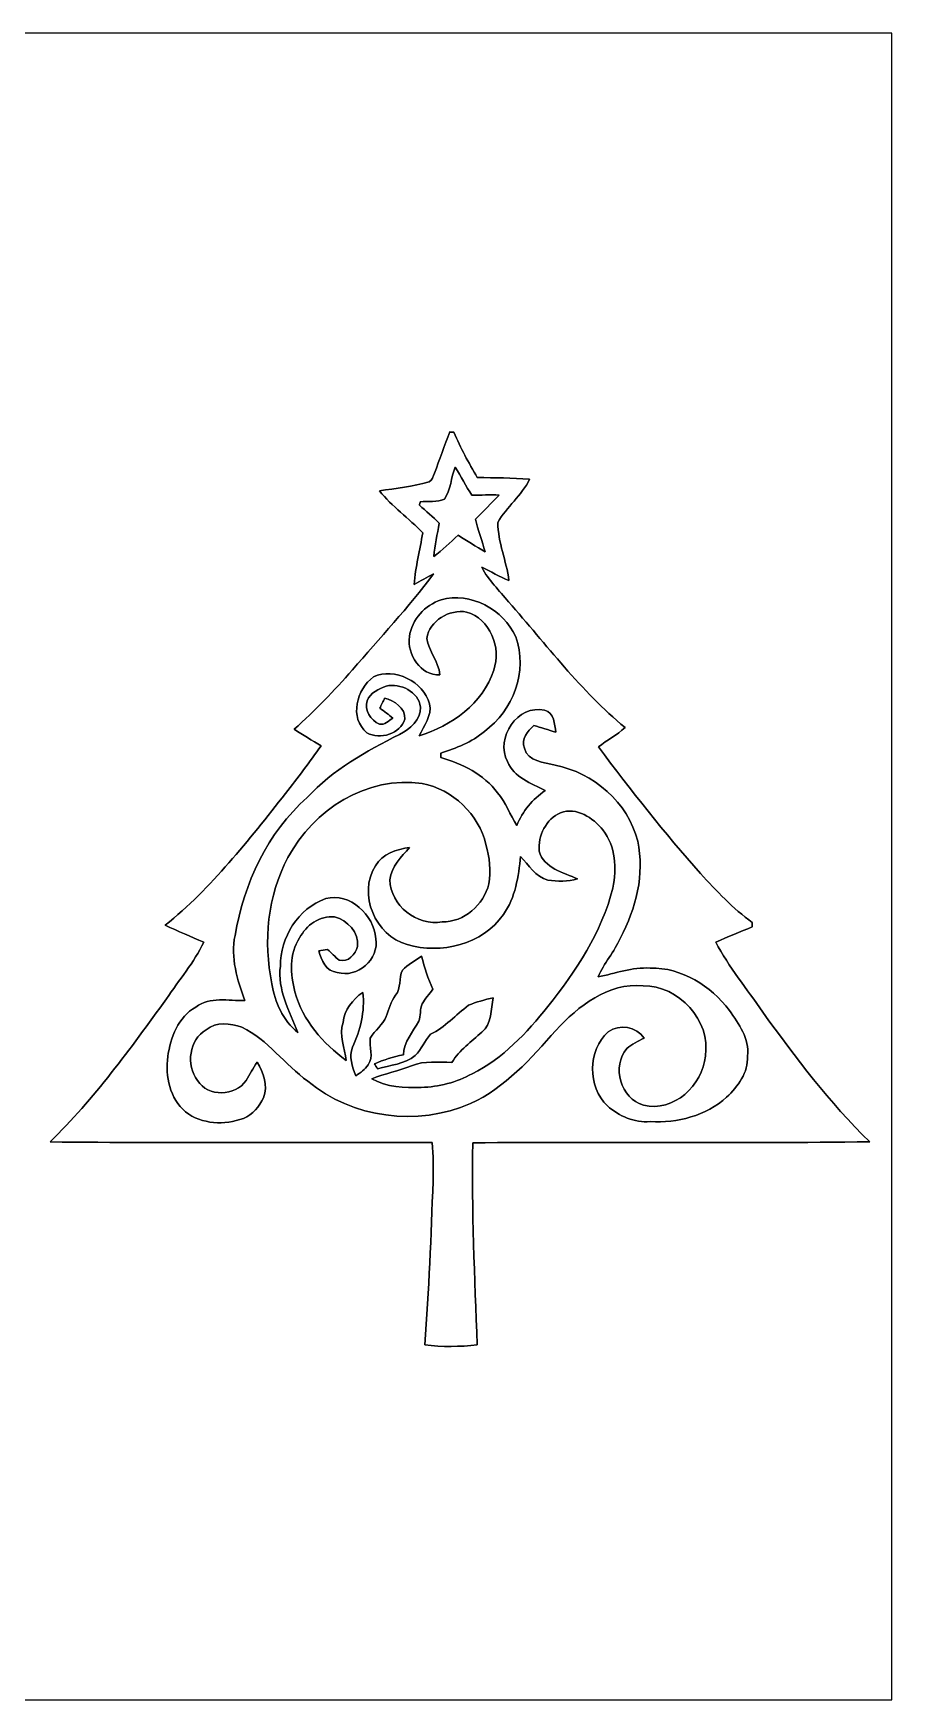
# Model space of a CAD drawing. Header units: centimetres. Extents: x -16.8 to 16.8, y -16.7 to 16.7.
# Drawn here: x -0.41 to 16.77, y -16.67 to 16.67 of the extents above; entities that cross this region are included whole.
import ezdxf

# ---------------------------------------------------------------- set-up
doc = ezdxf.new("R2010")
doc.units = ezdxf.units.CM
doc.header["$MEASUREMENT"] = 0
doc.layers.add('Layer 1', color=7, linetype='Continuous')

msp = doc.modelspace()

# ---------------------------------------------------------------- linework, layer by layer
at = {"layer": 'Layer 1', "color": 7}
for points, knots in [([(-16.77458, 16.66875), (-16.77458, 16.66875), (16.77458, 16.66875), (16.77458, 16.66875), (16.77458, 16.66875), (16.77458, 16.66875), (16.77458, -16.66875), (16.77458, -16.66875), (16.77458, -16.66875), (16.77458, -16.66875), (-16.77458, -16.66875), (-16.77458, -16.66875), (-16.77458, -16.66875), (-16.77458, -16.66875), (-16.77458, 16.66875), (-16.77458, 16.66875), (-16.77458, 16.66875), (-16.77458, 16.66875), (-16.77458, 16.66875), (-16.77458, 16.66875)], [0, 0, 0, 0, 0.16666667, 0.16666667, 0.16666667, 0.16666667, 0.33333333, 0.33333333, 0.33333333, 0.33333333, 0.5, 0.5, 0.5, 0.5, 0.66666667, 0.66666667, 0.66666667, 0.66666667, 1, 1, 1, 1]), ([(7.92797, 8.69386), (7.82249, 8.4201), (7.72407, 8.14387), (7.62423, 7.868), (7.62423, 7.868), (7.59566, 7.80697), (7.57978, 7.72866), (7.51558, 7.69408), (7.51558, 7.69408), (7.19102, 7.59848), (6.85306, 7.56744), (6.52039, 7.51522), (6.52039, 7.51522), (6.7751, 7.20125), (7.10882, 6.96383), (7.39281, 6.67808), (7.39281, 6.67808), (7.32331, 6.33518), (7.24676, 5.99264), (7.21395, 5.64374), (7.21395, 5.64374), (7.34448, 5.71288), (7.47007, 5.79155), (7.60483, 5.85258), (7.60483, 5.85258), (7.10036, 5.18301), (6.5278, 4.56706), (5.97923, 3.93347), (5.97923, 3.93347), (5.61587, 3.51473), (5.22746, 3.11891), (4.81753, 2.74602), (4.81753, 2.74602), (4.99181, 2.6289), (5.1749, 2.52624), (5.35199, 2.41335), (5.35199, 2.41335), (5.12551, 2.0888), (4.88527, 1.77412), (4.6422, 1.46191), (4.6422, 1.46191), (3.90243, 0.52776), (3.16583, -0.4258), (2.23061, -1.17616), (2.23061, -1.17616), (2.48638, -1.29469), (2.74673, -1.40335), (3.00708, -1.51271), (3.00708, -1.51271), (2.8127, -1.9237), (2.50543, -2.26907), (2.25884, -2.64866), (2.25884, -2.64866), (1.53458, -3.64243), (0.81209, -4.6482), (-0.07126, -5.50933), (-0.07126, -5.50933), (2.47791, -5.53755), (5.02779, -5.51074), (7.57731, -5.52309), (7.57731, -5.52309), (7.60412, -5.78026), (7.59742, -6.03885), (7.5946, -6.29744), (7.5946, -6.29744), (7.55685, -7.38787), (7.51311, -8.47866), (7.42915, -9.56663), (7.42915, -9.56663), (7.77699, -9.61602), (8.13082, -9.61037), (8.47937, -9.5691), (8.47937, -9.5691), (8.42645, -8.22325), (8.36401, -6.87564), (8.38941, -5.52838), (8.38941, -5.52838), (11.03736, -5.50263), (13.68637, -5.54214), (16.33467, -5.50862), (16.33467, -5.50862), (15.52857, -4.72546), (14.85512, -3.82129), (14.19401, -2.91606), (14.19401, -2.91606), (13.87863, -2.45039), (13.51597, -2.01119), (13.25421, -1.51201), (13.25421, -1.51201), (13.49587, -1.40758), (13.73893, -1.30598), (13.98376, -1.20826), (13.98376, -1.20826), (13.98376, -1.18604), (13.98411, -1.14159), (13.98411, -1.11936), (13.98411, -1.11936), (13.59606, -0.84102), (13.27009, -0.48895), (12.94659, -0.14111), (12.94659, -0.14111), (12.22622, 0.67134), (11.55312, 1.52365), (10.90401, 2.39395), (10.90401, 2.39395), (11.07793, 2.52942), (11.27478, 2.63349), (11.43917, 2.7813), (11.43917, 2.7813), (10.55017, 3.50837), (9.86508, 4.44112), (9.10414, 5.29343), (9.10414, 5.29343), (8.92316, 5.52168), (8.70373, 5.72488), (8.56932, 5.98664), (8.56932, 5.98664), (8.7563, 5.90903), (8.92316, 5.78908), (9.11437, 5.72064), (9.11437, 5.72064), (9.06392, 6.11293), (8.89459, 6.48335), (8.89, 6.88199), (8.89, 6.88199), (9.06392, 7.19808), (9.37683, 7.41821), (9.525, 7.75053), (9.525, 7.75053), (9.17716, 7.77205), (8.82791, 7.77769), (8.48007, 7.78192), (8.48007, 7.78192), (8.30651, 8.07508), (8.14599, 8.37671), (8.00841, 8.68821), (8.00841, 8.68821), (7.9883, 8.68962), (7.94808, 8.69244), (7.92797, 8.69386), (7.92797, 8.69386), (7.92797, 8.69386), (7.92797, 8.69386), (7.92797, 8.69386)], [0, 0, 0, 0, 0.02702703, 0.02702703, 0.02702703, 0.02702703, 0.05405405, 0.05405405, 0.05405405, 0.05405405, 0.08108108, 0.08108108, 0.08108108, 0.08108108, 0.10810811, 0.10810811, 0.10810811, 0.10810811, 0.13513514, 0.13513514, 0.13513514, 0.13513514, 0.16216216, 0.16216216, 0.16216216, 0.16216216, 0.18918919, 0.18918919, 0.18918919, 0.18918919, 0.21621622, 0.21621622, 0.21621622, 0.21621622, 0.24324324, 0.24324324, 0.24324324, 0.24324324, 0.27027027, 0.27027027, 0.27027027, 0.27027027, 0.2972973, 0.2972973, 0.2972973, 0.2972973, 0.32432432, 0.32432432, 0.32432432, 0.32432432, 0.35135135, 0.35135135, 0.35135135, 0.35135135, 0.37837838, 0.37837838, 0.37837838, 0.37837838, 0.40540541, 0.40540541, 0.40540541, 0.40540541, 0.43243243, 0.43243243, 0.43243243, 0.43243243, 0.45945946, 0.45945946, 0.45945946, 0.45945946, 0.48648649, 0.48648649, 0.48648649, 0.48648649, 0.51351351, 0.51351351, 0.51351351, 0.51351351, 0.54054054, 0.54054054, 0.54054054, 0.54054054, 0.56756757, 0.56756757, 0.56756757, 0.56756757, 0.59459459, 0.59459459, 0.59459459, 0.59459459, 0.62162162, 0.62162162, 0.62162162, 0.62162162, 0.64864865, 0.64864865, 0.64864865, 0.64864865, 0.67567568, 0.67567568, 0.67567568, 0.67567568, 0.7027027, 0.7027027, 0.7027027, 0.7027027, 0.72972973, 0.72972973, 0.72972973, 0.72972973, 0.75675676, 0.75675676, 0.75675676, 0.75675676, 0.78378378, 0.78378378, 0.78378378, 0.78378378, 0.81081081, 0.81081081, 0.81081081, 0.81081081, 0.83783784, 0.83783784, 0.83783784, 0.83783784, 0.86486486, 0.86486486, 0.86486486, 0.86486486, 0.89189189, 0.89189189, 0.89189189, 0.89189189, 0.91891892, 0.91891892, 0.91891892, 0.91891892, 0.94594595, 0.94594595, 0.94594595, 0.94594595, 1, 1, 1, 1]), ([(8.03945, 7.98689), (8.16504, 7.80944), (8.24724, 7.60483), (8.37283, 7.42668), (8.37283, 7.42668), (8.5531, 7.42985), (8.73584, 7.44149), (8.91716, 7.43197), (8.91716, 7.43197), (8.76194, 7.26828), (8.60143, 7.11024), (8.44127, 6.95184), (8.44127, 6.95184), (8.49277, 6.72853), (8.57744, 6.5151), (8.63776, 6.29391), (8.63776, 6.29391), (8.45573, 6.40327), (8.27511, 6.5151), (8.09484, 6.62587), (8.09484, 6.62587), (7.93291, 6.48441), (7.78122, 6.3313), (7.60977, 6.20113), (7.60977, 6.20113), (7.62811, 6.4262), (7.67821, 6.64669), (7.72019, 6.86823), (7.72019, 6.86823), (7.59142, 6.99241), (7.45737, 7.11094), (7.32084, 7.22595), (7.32084, 7.22595), (7.32578, 7.24323), (7.33496, 7.27745), (7.33954, 7.29474), (7.33954, 7.29474), (7.49617, 7.31802), (7.67821, 7.27992), (7.82214, 7.34977), (7.82214, 7.34977), (7.95584, 7.53286), (7.94949, 7.78122), (8.03945, 7.98689)], [0, 0, 0, 0, 0.08333333, 0.08333333, 0.08333333, 0.08333333, 0.16666667, 0.16666667, 0.16666667, 0.16666667, 0.25, 0.25, 0.25, 0.25, 0.33333333, 0.33333333, 0.33333333, 0.33333333, 0.41666667, 0.41666667, 0.41666667, 0.41666667, 0.5, 0.5, 0.5, 0.5, 0.58333333, 0.58333333, 0.58333333, 0.58333333, 0.66666667, 0.66666667, 0.66666667, 0.66666667, 0.75, 0.75, 0.75, 0.75, 0.83333333, 0.83333333, 0.83333333, 0.83333333, 1, 1, 1, 1]), ([(7.75476, 5.33329), (8.34319, 5.50051), (9.0103, 5.14456), (9.24948, 4.59281), (9.24948, 4.59281), (9.49396, 3.90772), (9.20044, 3.11856), (8.62154, 2.70192), (8.62154, 2.70192), (8.3693, 2.48603), (8.05744, 2.3689), (7.74735, 2.26554), (7.74735, 2.26554), (7.74735, 2.24367), (7.747, 2.19992), (7.747, 2.17805), (7.747, 2.17805), (8.18056, 2.05705), (8.60884, 1.84291), (8.88577, 1.47673), (8.88577, 1.47673), (9.04769, 1.27776), (9.13483, 1.03364), (9.27171, 0.8188), (9.27171, 0.8188), (9.38424, 1.10631), (9.58427, 1.34655), (9.83968, 1.51765), (9.83968, 1.51765), (9.55851, 1.66441), (9.21385, 1.78364), (9.08544, 2.09973), (9.08544, 2.09973), (8.83285, 2.56399), (9.28934, 3.25402), (9.82627, 3.12526), (9.82627, 3.12526), (10.01854, 3.07728), (10.02771, 2.84409), (10.05276, 2.68746), (10.05276, 2.68746), (9.90353, 2.72909), (9.75713, 2.7813), (9.60861, 2.82293), (9.60861, 2.82293), (9.49219, 2.70192), (9.35461, 2.55623), (9.42199, 2.3682), (9.42199, 2.3682), (9.4929, 2.09303), (9.81287, 2.09056), (10.03653, 2.02706), (10.03653, 2.02706), (10.80452, 1.87713), (11.50091, 1.28094), (11.69035, 0.50906), (11.69035, 0.50906), (11.83464, -0.15699), (11.65578, -0.83996), (11.34392, -1.42981), (11.34392, -1.42981), (11.2201, -1.70462), (11.01866, -1.93534), (10.89625, -2.21051), (10.89625, -2.21051), (11.24197, -2.13501), (11.58134, -2.01119), (11.94153, -2.03235), (11.94153, -2.03235), (12.57335, -2.02036), (13.15579, -2.38548), (13.52515, -2.87973), (13.52515, -2.87973), (13.71353, -3.14889), (13.9319, -3.43923), (13.88674, -3.79271), (13.88674, -3.79271), (13.91179, -4.12009), (13.69025, -4.39949), (13.47117, -4.6168), (13.47117, -4.6168), (13.05807, -4.98616), (12.48727, -5.1375), (11.94117, -5.10328), (11.94117, -5.10328), (11.62544, -5.12974), (11.31817, -4.99569), (11.08463, -4.79002), (11.08463, -4.79002), (10.68599, -4.40302), (10.68423, -3.68088), (11.10262, -3.30729), (11.10262, -3.30729), (11.32417, -3.14254), (11.66213, -3.20322), (11.817, -3.43147), (11.817, -3.43147), (11.70093, -3.4985), (11.57252, -3.55071), (11.47374, -3.64243), (11.47374, -3.64243), (11.16577, -3.99662), (11.3471, -4.64891), (11.80606, -4.77414), (11.80606, -4.77414), (12.41531, -4.92301), (12.98716, -4.37691), (13.04502, -3.79342), (13.04502, -3.79342), (13.15932, -3.07799), (12.51197, -2.38019), (11.79936, -2.38478), (11.79936, -2.38478), (11.09521, -2.32163), (10.5029, -2.79224), (10.0524, -3.27872), (10.0524, -3.27872), (9.55463, -3.84069), (9.03887, -4.4263), (8.34214, -4.74345), (8.34214, -4.74345), (7.28698, -5.20382), (5.9757, -5.04049), (5.08917, -4.29578), (5.08917, -4.29578), (4.62633, -3.96311), (4.28907, -3.46675), (3.76837, -3.21522), (3.76837, -3.21522), (3.54013, -3.13443), (3.25226, -3.10092), (3.05329, -3.26566), (3.05329, -3.26566), (2.70933, -3.46322), (2.64548, -3.97475), (2.88255, -4.27884), (2.88255, -4.27884), (3.08328, -4.61963), (3.63926, -4.59846), (3.85269, -4.28096), (3.85269, -4.28096), (3.92889, -4.16066), (3.99556, -4.03507), (4.07106, -3.91442), (4.07106, -3.91442), (4.19982, -4.12186), (4.29789, -4.38609), (4.20158, -4.62633), (4.20158, -4.62633), (4.11057, -4.79637), (3.98886, -4.97134), (3.79977, -5.03978), (3.79977, -5.03978), (3.42477, -5.17948), (2.96404, -5.16255), (2.64125, -4.90749), (2.64125, -4.90749), (2.32445, -4.64467), (2.23696, -4.19382), (2.28318, -3.80259), (2.28318, -3.80259), (2.34033, -3.42406), (2.49379, -3.01061), (2.84374, -2.81129), (2.84374, -2.81129), (3.12808, -2.60068), (3.50061, -2.68817), (3.82905, -2.68323), (3.82905, -2.68323), (3.67101, -2.27154), (3.54118, -1.82033), (3.63114, -1.37795), (3.63114, -1.37795), (3.81, -0.34255), (4.27672, 0.67698), (5.07577, 1.38007), (5.07577, 1.38007), (5.588, 1.93569), (6.25722, 2.30364), (6.92291, 2.64231), (6.92291, 2.64231), (7.13528, 2.74708), (7.34836, 2.93299), (7.34413, 3.18911), (7.34413, 3.18911), (7.30603, 3.49779), (6.93737, 3.67559), (6.65586, 3.60821), (6.65586, 3.60821), (6.50699, 3.55424), (6.33801, 3.47627), (6.27839, 3.31682), (6.27839, 3.31682), (6.217, 3.12561), (6.34471, 2.92171), (6.51969, 2.84939), (6.51969, 2.84939), (6.62517, 2.82293), (6.70666, 2.92241), (6.79027, 2.97074), (6.79027, 2.97074), (6.70525, 3.03883), (6.61741, 3.10303), (6.52851, 3.16512), (6.52851, 3.16512), (6.5599, 3.23321), (6.59236, 3.30094), (6.62552, 3.36832), (6.62552, 3.36832), (6.81531, 3.31682), (7.04215, 3.17253), (7.03262, 2.95028), (7.03262, 2.95028), (6.9402, 2.65148), (6.5338, 2.53048), (6.27168, 2.67406), (6.27168, 2.67406), (5.90903, 2.97639), (6.06637, 3.54683), (6.40151, 3.79413), (6.40151, 3.79413), (6.8266, 3.98886), (7.40092, 3.69958), (7.52651, 3.25614), (7.52651, 3.25614), (7.57484, 3.01378), (7.41257, 2.81658), (7.31414, 2.61444), (7.31414, 2.61444), (7.9629, 2.81305), (8.59684, 3.25684), (8.80816, 3.92889), (8.80816, 3.92889), (8.96691, 4.37198), (8.73901, 4.96217), (8.26558, 5.09094), (8.26558, 5.09094), (7.9248, 5.15197), (7.52052, 4.92019), (7.47007, 4.56424), (7.47007, 4.56424), (7.50676, 4.30636), (7.70643, 4.09998), (7.73148, 3.83469), (7.73148, 3.83469), (7.34483, 3.80788), (7.07461, 4.24639), (7.11976, 4.59881), (7.11976, 4.59881), (7.16739, 4.93712), (7.43126, 5.23099), (7.75476, 5.33329), (7.75476, 5.33329), (7.75476, 5.33329), (7.75476, 5.33329), (7.75476, 5.33329)], [0, 0, 0, 0, 0.01538462, 0.01538462, 0.01538462, 0.01538462, 0.03076923, 0.03076923, 0.03076923, 0.03076923, 0.04615385, 0.04615385, 0.04615385, 0.04615385, 0.06153846, 0.06153846, 0.06153846, 0.06153846, 0.07692308, 0.07692308, 0.07692308, 0.07692308, 0.09230769, 0.09230769, 0.09230769, 0.09230769, 0.10769231, 0.10769231, 0.10769231, 0.10769231, 0.12307692, 0.12307692, 0.12307692, 0.12307692, 0.13846154, 0.13846154, 0.13846154, 0.13846154, 0.15384615, 0.15384615, 0.15384615, 0.15384615, 0.16923077, 0.16923077, 0.16923077, 0.16923077, 0.18461538, 0.18461538, 0.18461538, 0.18461538, 0.2, 0.2, 0.2, 0.2, 0.21538462, 0.21538462, 0.21538462, 0.21538462, 0.23076923, 0.23076923, 0.23076923, 0.23076923, 0.24615385, 0.24615385, 0.24615385, 0.24615385, 0.26153846, 0.26153846, 0.26153846, 0.26153846, 0.27692308, 0.27692308, 0.27692308, 0.27692308, 0.29230769, 0.29230769, 0.29230769, 0.29230769, 0.30769231, 0.30769231, 0.30769231, 0.30769231, 0.32307692, 0.32307692, 0.32307692, 0.32307692, 0.33846154, 0.33846154, 0.33846154, 0.33846154, 0.35384615, 0.35384615, 0.35384615, 0.35384615, 0.36923077, 0.36923077, 0.36923077, 0.36923077, 0.38461538, 0.38461538, 0.38461538, 0.38461538, 0.4, 0.4, 0.4, 0.4, 0.41538462, 0.41538462, 0.41538462, 0.41538462, 0.43076923, 0.43076923, 0.43076923, 0.43076923, 0.44615385, 0.44615385, 0.44615385, 0.44615385, 0.46153846, 0.46153846, 0.46153846, 0.46153846, 0.47692308, 0.47692308, 0.47692308, 0.47692308, 0.49230769, 0.49230769, 0.49230769, 0.49230769, 0.50769231, 0.50769231, 0.50769231, 0.50769231, 0.52307692, 0.52307692, 0.52307692, 0.52307692, 0.53846154, 0.53846154, 0.53846154, 0.53846154, 0.55384615, 0.55384615, 0.55384615, 0.55384615, 0.56923077, 0.56923077, 0.56923077, 0.56923077, 0.58461538, 0.58461538, 0.58461538, 0.58461538, 0.6, 0.6, 0.6, 0.6, 0.61538462, 0.61538462, 0.61538462, 0.61538462, 0.63076923, 0.63076923, 0.63076923, 0.63076923, 0.64615385, 0.64615385, 0.64615385, 0.64615385, 0.66153846, 0.66153846, 0.66153846, 0.66153846, 0.67692308, 0.67692308, 0.67692308, 0.67692308, 0.69230769, 0.69230769, 0.69230769, 0.69230769, 0.70769231, 0.70769231, 0.70769231, 0.70769231, 0.72307692, 0.72307692, 0.72307692, 0.72307692, 0.73846154, 0.73846154, 0.73846154, 0.73846154, 0.75384615, 0.75384615, 0.75384615, 0.75384615, 0.76923077, 0.76923077, 0.76923077, 0.76923077, 0.78461538, 0.78461538, 0.78461538, 0.78461538, 0.8, 0.8, 0.8, 0.8, 0.81538462, 0.81538462, 0.81538462, 0.81538462, 0.83076923, 0.83076923, 0.83076923, 0.83076923, 0.84615385, 0.84615385, 0.84615385, 0.84615385, 0.86153846, 0.86153846, 0.86153846, 0.86153846, 0.87692308, 0.87692308, 0.87692308, 0.87692308, 0.89230769, 0.89230769, 0.89230769, 0.89230769, 0.90769231, 0.90769231, 0.90769231, 0.90769231, 0.92307692, 0.92307692, 0.92307692, 0.92307692, 0.93846154, 0.93846154, 0.93846154, 0.93846154, 0.95384615, 0.95384615, 0.95384615, 0.95384615, 0.96923077, 0.96923077, 0.96923077, 0.96923077, 1, 1, 1, 1]), ([(4.69053, 0.17992), (4.27778, -0.58667), (4.19841, -1.49895), (4.36633, -2.34527), (4.36633, -2.34527), (4.43547, -2.7118), (4.58117, -3.08434), (4.88703, -3.31823), (4.88703, -3.31823), (4.71981, -2.89207), (4.4771, -2.47121), (4.53813, -1.99425), (4.53813, -1.99425), (4.53672, -1.41993), (4.89373, -0.83679), (5.44512, -0.64276), (5.44512, -0.64276), (5.93584, -0.5147), (6.41138, -0.96979), (6.45125, -1.44392), (6.45125, -1.44392), (6.51616, -1.85385), (6.08048, -2.24402), (5.6769, -2.11914), (5.6769, -2.11914), (5.45782, -2.10397), (5.35658, -1.87008), (5.30542, -1.6891), (5.30542, -1.6891), (5.36363, -1.67852), (5.42219, -1.6637), (5.48217, -1.66264), (5.48217, -1.66264), (5.57001, -1.7205), (5.62575, -1.81645), (5.71571, -1.87219), (5.71571, -1.87219), (5.90162, -1.92758), (6.03673, -1.75472), (6.08401, -1.60091), (6.08401, -1.60091), (6.11152, -1.31868), (5.88539, -1.0735), (5.62328, -1.01), (5.62328, -1.01), (5.32694, -0.97402), (5.05354, -1.17722), (4.92266, -1.42946), (4.92266, -1.42946), (4.70958, -1.74731), (4.74274, -2.15618), (4.82706, -2.51037), (4.82706, -2.51037), (4.98722, -3.07869), (5.3915, -3.53766), (5.85682, -3.88408), (5.85682, -3.88408), (5.83318, -3.63044), (5.70583, -3.37538), (5.79226, -3.12103), (5.79226, -3.12103), (5.82295, -2.8702), (5.98064, -2.65924), (6.18702, -2.52236), (6.18702, -2.52236), (6.23782, -2.89877), (6.13516, -3.27448), (5.98382, -3.61597), (5.98382, -3.61597), (5.90374, -3.80118), (5.9757, -4.00967), (6.05014, -4.18536), (6.05014, -4.18536), (6.14116, -4.12468), (6.23817, -4.06435), (6.29356, -3.96593), (6.29356, -3.96593), (6.41138, -3.80612), (6.31366, -3.60927), (6.33906, -3.43147), (6.33906, -3.43147), (6.42761, -3.2766), (6.59165, -3.17077), (6.65727, -3.00002), (6.65727, -3.00002), (6.7116, -2.85538), (6.7504, -2.70439), (6.84248, -2.57739), (6.84248, -2.57739), (6.96207, -2.43417), (6.90562, -2.23379), (6.98288, -2.0761), (6.98288, -2.0761), (7.09295, -1.9625), (7.23406, -1.88278), (7.36635, -1.7967), (7.36635, -1.7967), (7.42103, -2.02318), (7.49335, -2.24473), (7.59142, -2.45639), (7.59142, -2.45639), (7.51664, -2.55058), (7.43832, -2.64301), (7.37658, -2.74673), (7.37658, -2.74673), (7.32966, -2.85715), (7.35048, -2.98379), (7.30956, -3.09598), (7.30956, -3.09598), (7.18644, -3.31011), (7.01216, -3.50661), (6.99982, -3.76731), (6.99982, -3.76731), (6.8012, -3.80788), (6.60682, -3.86468), (6.42197, -3.94794), (6.42197, -3.94794), (6.43678, -3.97263), (6.46677, -4.02202), (6.48194, -4.04671), (6.48194, -4.04671), (6.74017, -3.97863), (7.02134, -3.95217), (7.23794, -3.78072), (7.23794, -3.78072), (7.36282, -3.65654), (7.42844, -3.48544), (7.54662, -3.35739), (7.54662, -3.35739), (7.83484, -3.21381), (8.04968, -2.96933), (8.30333, -2.77742), (8.30333, -2.77742), (8.46208, -2.71039), (8.63, -2.66383), (8.79863, -2.62678), (8.79863, -2.62678), (8.75171, -2.85926), (8.77641, -3.15454), (8.56827, -3.31223), (8.56827, -3.31223), (8.36295, -3.50661), (8.12024, -3.67136), (7.97207, -3.91795), (7.97207, -3.91795), (7.70255, -3.91866), (7.41997, -3.88056), (7.16492, -3.98533), (7.16492, -3.98533), (6.90633, -4.09046), (6.62975, -4.14161), (6.37117, -4.24568), (6.37117, -4.24568), (6.66609, -4.41819), (7.02204, -4.42771), (7.35436, -4.42031), (7.35436, -4.42031), (7.71066, -4.41078), (8.06556, -4.31765), (8.37882, -4.1462), (8.37882, -4.1462), (8.99583, -3.84634), (9.46714, -3.32458), (9.89436, -2.80211), (9.89436, -2.80211), (10.45316, -2.09374), (10.9728, -1.31763), (11.19258, -0.43039), (11.19258, -0.43039), (11.27196, -0.03845), (11.25185, 0.40428), (10.99608, 0.7306), (10.99608, 0.7306), (10.79429, 0.97331), (10.47397, 1.19486), (10.14448, 1.07527), (10.14448, 1.07527), (9.85591, 0.95391), (9.6901, 0.60854), (9.72044, 0.30621), (9.72044, 0.30621), (9.81322, -0.03704), (10.20586, -0.11818), (10.48667, -0.24906), (10.48667, -0.24906), (10.29229, -0.29563), (10.08662, -0.30798), (9.89048, -0.27129), (9.89048, -0.27129), (9.64494, -0.2092), (9.50912, 0.03034), (9.34685, 0.2032), (9.34685, 0.2032), (9.30451, -0.19967), (9.24631, -0.62301), (9.00289, -0.96026), (9.00289, -0.96026), (8.58908, -1.55928), (7.75123, -1.76389), (7.07602, -1.56104), (7.07602, -1.56104), (6.44207, -1.38994), (6.08118, -0.54998), (6.44207, 0.01305), (6.44207, 0.01305), (6.58495, 0.25471), (6.86364, 0.34466), (7.12611, 0.37994), (7.12611, 0.37994), (6.95607, 0.19473), (6.76204, -0.00212), (6.73241, -0.26458), (6.73241, -0.26458), (6.73594, -0.78352), (7.27251, -1.19698), (7.77769, -1.10702), (7.77769, -1.10702), (8.21796, -1.11866), (8.60672, -0.76271), (8.7122, -0.3489), (8.7122, -0.3489), (8.75736, -0.08784), (8.72384, 0.18521), (8.65258, 0.4385), (8.65258, 0.4385), (8.50935, 1.04316), (7.99147, 1.54764), (7.37835, 1.65806), (7.37835, 1.65806), (6.27733, 1.82986), (5.19501, 1.13242), (4.69053, 0.17992)], [0, 0, 0, 0, 0.01694915, 0.01694915, 0.01694915, 0.01694915, 0.03389831, 0.03389831, 0.03389831, 0.03389831, 0.05084746, 0.05084746, 0.05084746, 0.05084746, 0.06779661, 0.06779661, 0.06779661, 0.06779661, 0.08474576, 0.08474576, 0.08474576, 0.08474576, 0.10169492, 0.10169492, 0.10169492, 0.10169492, 0.11864407, 0.11864407, 0.11864407, 0.11864407, 0.13559322, 0.13559322, 0.13559322, 0.13559322, 0.15254237, 0.15254237, 0.15254237, 0.15254237, 0.16949153, 0.16949153, 0.16949153, 0.16949153, 0.18644068, 0.18644068, 0.18644068, 0.18644068, 0.20338983, 0.20338983, 0.20338983, 0.20338983, 0.22033898, 0.22033898, 0.22033898, 0.22033898, 0.23728814, 0.23728814, 0.23728814, 0.23728814, 0.25423729, 0.25423729, 0.25423729, 0.25423729, 0.27118644, 0.27118644, 0.27118644, 0.27118644, 0.28813559, 0.28813559, 0.28813559, 0.28813559, 0.30508475, 0.30508475, 0.30508475, 0.30508475, 0.3220339, 0.3220339, 0.3220339, 0.3220339, 0.33898305, 0.33898305, 0.33898305, 0.33898305, 0.3559322, 0.3559322, 0.3559322, 0.3559322, 0.37288136, 0.37288136, 0.37288136, 0.37288136, 0.38983051, 0.38983051, 0.38983051, 0.38983051, 0.40677966, 0.40677966, 0.40677966, 0.40677966, 0.42372881, 0.42372881, 0.42372881, 0.42372881, 0.44067797, 0.44067797, 0.44067797, 0.44067797, 0.45762712, 0.45762712, 0.45762712, 0.45762712, 0.47457627, 0.47457627, 0.47457627, 0.47457627, 0.49152542, 0.49152542, 0.49152542, 0.49152542, 0.50847458, 0.50847458, 0.50847458, 0.50847458, 0.52542373, 0.52542373, 0.52542373, 0.52542373, 0.54237288, 0.54237288, 0.54237288, 0.54237288, 0.55932203, 0.55932203, 0.55932203, 0.55932203, 0.57627119, 0.57627119, 0.57627119, 0.57627119, 0.59322034, 0.59322034, 0.59322034, 0.59322034, 0.61016949, 0.61016949, 0.61016949, 0.61016949, 0.62711864, 0.62711864, 0.62711864, 0.62711864, 0.6440678, 0.6440678, 0.6440678, 0.6440678, 0.66101695, 0.66101695, 0.66101695, 0.66101695, 0.6779661, 0.6779661, 0.6779661, 0.6779661, 0.69491525, 0.69491525, 0.69491525, 0.69491525, 0.71186441, 0.71186441, 0.71186441, 0.71186441, 0.72881356, 0.72881356, 0.72881356, 0.72881356, 0.74576271, 0.74576271, 0.74576271, 0.74576271, 0.76271186, 0.76271186, 0.76271186, 0.76271186, 0.77966102, 0.77966102, 0.77966102, 0.77966102, 0.79661017, 0.79661017, 0.79661017, 0.79661017, 0.81355932, 0.81355932, 0.81355932, 0.81355932, 0.83050847, 0.83050847, 0.83050847, 0.83050847, 0.84745763, 0.84745763, 0.84745763, 0.84745763, 0.86440678, 0.86440678, 0.86440678, 0.86440678, 0.88135593, 0.88135593, 0.88135593, 0.88135593, 0.89830508, 0.89830508, 0.89830508, 0.89830508, 0.91525424, 0.91525424, 0.91525424, 0.91525424, 0.93220339, 0.93220339, 0.93220339, 0.93220339, 0.94915254, 0.94915254, 0.94915254, 0.94915254, 0.96610169, 0.96610169, 0.96610169, 0.96610169, 1, 1, 1, 1])]:
    msp.add_open_spline(points, degree=3, knots=knots, dxfattribs=at)
at = {"layer": 'Layer 1', "color": 251}
for points, knots in [([(7.92797, 8.69386), (7.94808, 8.69244), (7.9883, 8.68962), (8.00841, 8.68821), (8.00841, 8.68821), (8.14599, 8.37671), (8.30651, 8.07508), (8.48007, 7.78192), (8.48007, 7.78192), (8.82791, 7.77769), (9.17716, 7.77205), (9.525, 7.75053), (9.525, 7.75053), (9.37683, 7.41821), (9.06392, 7.19808), (8.89, 6.88199), (8.89, 6.88199), (8.89459, 6.48335), (9.06392, 6.11293), (9.11437, 5.72064), (9.11437, 5.72064), (8.92316, 5.78908), (8.7563, 5.90903), (8.56932, 5.98664), (8.56932, 5.98664), (8.70373, 5.72488), (8.92316, 5.52168), (9.10414, 5.29343), (9.10414, 5.29343), (9.86508, 4.44112), (10.55017, 3.50837), (11.43917, 2.7813), (11.43917, 2.7813), (11.27478, 2.63349), (11.07793, 2.52942), (10.90401, 2.39395), (10.90401, 2.39395), (11.55312, 1.52365), (12.22622, 0.67134), (12.94659, -0.14111), (12.94659, -0.14111), (13.27009, -0.48895), (13.59606, -0.84102), (13.98411, -1.11936), (13.98411, -1.11936), (13.98411, -1.14159), (13.98376, -1.18604), (13.98376, -1.20826), (13.98376, -1.20826), (13.73893, -1.30598), (13.49587, -1.40758), (13.25421, -1.51201), (13.25421, -1.51201), (13.51597, -2.01119), (13.87863, -2.45039), (14.19401, -2.91606), (14.19401, -2.91606), (14.85512, -3.82129), (15.52857, -4.72546), (16.33467, -5.50862), (16.33467, -5.50862), (13.68637, -5.54214), (11.03736, -5.50263), (8.38941, -5.52838), (8.38941, -5.52838), (8.36401, -6.87564), (8.42645, -8.22325), (8.47937, -9.5691), (8.47937, -9.5691), (8.13082, -9.61037), (7.77699, -9.61602), (7.42915, -9.56663), (7.42915, -9.56663), (7.51311, -8.47866), (7.55685, -7.38787), (7.5946, -6.29744), (7.5946, -6.29744), (7.59742, -6.03885), (7.60412, -5.78026), (7.57731, -5.52309), (7.57731, -5.52309), (5.02779, -5.51074), (2.47791, -5.53755), (-0.07126, -5.50933), (-0.07126, -5.50933), (0.81209, -4.6482), (1.53458, -3.64243), (2.25884, -2.64866), (2.25884, -2.64866), (2.50543, -2.26907), (2.8127, -1.9237), (3.00708, -1.51271), (3.00708, -1.51271), (2.74673, -1.40335), (2.48638, -1.29469), (2.23061, -1.17616), (2.23061, -1.17616), (3.16583, -0.4258), (3.90243, 0.52776), (4.6422, 1.46191), (4.6422, 1.46191), (4.88527, 1.77412), (5.12551, 2.0888), (5.35199, 2.41335), (5.35199, 2.41335), (5.1749, 2.52624), (4.99181, 2.6289), (4.81753, 2.74602), (4.81753, 2.74602), (5.22746, 3.11891), (5.61587, 3.51473), (5.97923, 3.93347), (5.97923, 3.93347), (6.5278, 4.56706), (7.10036, 5.18301), (7.60483, 5.85258), (7.60483, 5.85258), (7.47007, 5.79155), (7.34448, 5.71288), (7.21395, 5.64374), (7.21395, 5.64374), (7.24676, 5.99264), (7.32331, 6.33518), (7.39281, 6.67808), (7.39281, 6.67808), (7.10882, 6.96383), (6.7751, 7.20125), (6.52039, 7.51522), (6.52039, 7.51522), (6.85306, 7.56744), (7.19102, 7.59848), (7.51558, 7.69408), (7.51558, 7.69408), (7.57978, 7.72866), (7.59566, 7.80697), (7.62423, 7.868), (7.62423, 7.868), (7.72407, 8.14387), (7.82249, 8.4201), (7.92797, 8.69386), (7.92797, 8.69386), (7.92797, 8.69386), (7.92797, 8.69386), (7.92797, 8.69386)], [0, 0, 0, 0, 0.02702703, 0.02702703, 0.02702703, 0.02702703, 0.05405405, 0.05405405, 0.05405405, 0.05405405, 0.08108108, 0.08108108, 0.08108108, 0.08108108, 0.10810811, 0.10810811, 0.10810811, 0.10810811, 0.13513514, 0.13513514, 0.13513514, 0.13513514, 0.16216216, 0.16216216, 0.16216216, 0.16216216, 0.18918919, 0.18918919, 0.18918919, 0.18918919, 0.21621622, 0.21621622, 0.21621622, 0.21621622, 0.24324324, 0.24324324, 0.24324324, 0.24324324, 0.27027027, 0.27027027, 0.27027027, 0.27027027, 0.2972973, 0.2972973, 0.2972973, 0.2972973, 0.32432432, 0.32432432, 0.32432432, 0.32432432, 0.35135135, 0.35135135, 0.35135135, 0.35135135, 0.37837838, 0.37837838, 0.37837838, 0.37837838, 0.40540541, 0.40540541, 0.40540541, 0.40540541, 0.43243243, 0.43243243, 0.43243243, 0.43243243, 0.45945946, 0.45945946, 0.45945946, 0.45945946, 0.48648649, 0.48648649, 0.48648649, 0.48648649, 0.51351351, 0.51351351, 0.51351351, 0.51351351, 0.54054054, 0.54054054, 0.54054054, 0.54054054, 0.56756757, 0.56756757, 0.56756757, 0.56756757, 0.59459459, 0.59459459, 0.59459459, 0.59459459, 0.62162162, 0.62162162, 0.62162162, 0.62162162, 0.64864865, 0.64864865, 0.64864865, 0.64864865, 0.67567568, 0.67567568, 0.67567568, 0.67567568, 0.7027027, 0.7027027, 0.7027027, 0.7027027, 0.72972973, 0.72972973, 0.72972973, 0.72972973, 0.75675676, 0.75675676, 0.75675676, 0.75675676, 0.78378378, 0.78378378, 0.78378378, 0.78378378, 0.81081081, 0.81081081, 0.81081081, 0.81081081, 0.83783784, 0.83783784, 0.83783784, 0.83783784, 0.86486486, 0.86486486, 0.86486486, 0.86486486, 0.89189189, 0.89189189, 0.89189189, 0.89189189, 0.91891892, 0.91891892, 0.91891892, 0.91891892, 0.94594595, 0.94594595, 0.94594595, 0.94594595, 1, 1, 1, 1]), ([(8.03945, 7.98689), (7.94949, 7.78122), (7.95584, 7.53286), (7.82214, 7.34977), (7.82214, 7.34977), (7.67821, 7.27992), (7.49617, 7.31802), (7.33954, 7.29474), (7.33954, 7.29474), (7.33496, 7.27745), (7.32578, 7.24323), (7.32084, 7.22595), (7.32084, 7.22595), (7.45737, 7.11094), (7.59142, 6.99241), (7.72019, 6.86823), (7.72019, 6.86823), (7.67821, 6.64669), (7.62811, 6.4262), (7.60977, 6.20113), (7.60977, 6.20113), (7.78122, 6.3313), (7.93291, 6.48441), (8.09484, 6.62587), (8.09484, 6.62587), (8.27511, 6.5151), (8.45573, 6.40327), (8.63776, 6.29391), (8.63776, 6.29391), (8.57744, 6.5151), (8.49277, 6.72853), (8.44127, 6.95184), (8.44127, 6.95184), (8.60143, 7.11024), (8.76194, 7.26828), (8.91716, 7.43197), (8.91716, 7.43197), (8.73584, 7.44149), (8.5531, 7.42985), (8.37283, 7.42668), (8.37283, 7.42668), (8.24724, 7.60483), (8.16504, 7.80944), (8.03945, 7.98689), (8.03945, 7.98689), (8.03945, 7.98689), (8.03945, 7.98689), (8.03945, 7.98689)], [0, 0, 0, 0, 0.07692308, 0.07692308, 0.07692308, 0.07692308, 0.15384615, 0.15384615, 0.15384615, 0.15384615, 0.23076923, 0.23076923, 0.23076923, 0.23076923, 0.30769231, 0.30769231, 0.30769231, 0.30769231, 0.38461538, 0.38461538, 0.38461538, 0.38461538, 0.46153846, 0.46153846, 0.46153846, 0.46153846, 0.53846154, 0.53846154, 0.53846154, 0.53846154, 0.61538462, 0.61538462, 0.61538462, 0.61538462, 0.69230769, 0.69230769, 0.69230769, 0.69230769, 0.76923077, 0.76923077, 0.76923077, 0.76923077, 0.84615385, 0.84615385, 0.84615385, 0.84615385, 1, 1, 1, 1]), ([(7.75476, 5.33329), (7.43126, 5.23099), (7.16739, 4.93712), (7.11976, 4.59881), (7.11976, 4.59881), (7.07461, 4.24639), (7.34483, 3.80788), (7.73148, 3.83469), (7.73148, 3.83469), (7.70643, 4.09998), (7.50676, 4.30636), (7.47007, 4.56424), (7.47007, 4.56424), (7.52052, 4.92019), (7.9248, 5.15197), (8.26558, 5.09094), (8.26558, 5.09094), (8.73901, 4.96217), (8.96691, 4.37198), (8.80816, 3.92889), (8.80816, 3.92889), (8.59684, 3.25684), (7.9629, 2.81305), (7.31414, 2.61444), (7.31414, 2.61444), (7.41257, 2.81658), (7.57484, 3.01378), (7.52651, 3.25614), (7.52651, 3.25614), (7.40092, 3.69958), (6.8266, 3.98886), (6.40151, 3.79413), (6.40151, 3.79413), (6.06637, 3.54683), (5.90903, 2.97639), (6.27168, 2.67406), (6.27168, 2.67406), (6.5338, 2.53048), (6.9402, 2.65148), (7.03262, 2.95028), (7.03262, 2.95028), (7.04215, 3.17253), (6.81531, 3.31682), (6.62552, 3.36832), (6.62552, 3.36832), (6.59236, 3.30094), (6.5599, 3.23321), (6.52851, 3.16512), (6.52851, 3.16512), (6.61741, 3.10303), (6.70525, 3.03883), (6.79027, 2.97074), (6.79027, 2.97074), (6.70666, 2.92241), (6.62517, 2.82293), (6.51969, 2.84939), (6.51969, 2.84939), (6.34471, 2.92171), (6.217, 3.12561), (6.27839, 3.31682), (6.27839, 3.31682), (6.33801, 3.47627), (6.50699, 3.55424), (6.65586, 3.60821), (6.65586, 3.60821), (6.93737, 3.67559), (7.30603, 3.49779), (7.34413, 3.18911), (7.34413, 3.18911), (7.34836, 2.93299), (7.13528, 2.74708), (6.92291, 2.64231), (6.92291, 2.64231), (6.25722, 2.30364), (5.588, 1.93569), (5.07577, 1.38007), (5.07577, 1.38007), (4.27672, 0.67698), (3.81, -0.34255), (3.63114, -1.37795), (3.63114, -1.37795), (3.54118, -1.82033), (3.67101, -2.27154), (3.82905, -2.68323), (3.82905, -2.68323), (3.50061, -2.68817), (3.12808, -2.60068), (2.84374, -2.81129), (2.84374, -2.81129), (2.49379, -3.01061), (2.34033, -3.42406), (2.28318, -3.80259), (2.28318, -3.80259), (2.23696, -4.19382), (2.32445, -4.64467), (2.64125, -4.90749), (2.64125, -4.90749), (2.96404, -5.16255), (3.42477, -5.17948), (3.79977, -5.03978), (3.79977, -5.03978), (3.98886, -4.97134), (4.11057, -4.79637), (4.20158, -4.62633), (4.20158, -4.62633), (4.29789, -4.38609), (4.19982, -4.12186), (4.07106, -3.91442), (4.07106, -3.91442), (3.99556, -4.03507), (3.92889, -4.16066), (3.85269, -4.28096), (3.85269, -4.28096), (3.63926, -4.59846), (3.08328, -4.61963), (2.88255, -4.27884), (2.88255, -4.27884), (2.64548, -3.97475), (2.70933, -3.46322), (3.05329, -3.26566), (3.05329, -3.26566), (3.25226, -3.10092), (3.54013, -3.13443), (3.76837, -3.21522), (3.76837, -3.21522), (4.28907, -3.46675), (4.62633, -3.96311), (5.08917, -4.29578), (5.08917, -4.29578), (5.9757, -5.04049), (7.28698, -5.20382), (8.34214, -4.74345), (8.34214, -4.74345), (9.03887, -4.4263), (9.55463, -3.84069), (10.0524, -3.27872), (10.0524, -3.27872), (10.5029, -2.79224), (11.09521, -2.32163), (11.79936, -2.38478), (11.79936, -2.38478), (12.51197, -2.38019), (13.15932, -3.07799), (13.04502, -3.79342), (13.04502, -3.79342), (12.98716, -4.37691), (12.41531, -4.92301), (11.80606, -4.77414), (11.80606, -4.77414), (11.3471, -4.64891), (11.16577, -3.99662), (11.47374, -3.64243), (11.47374, -3.64243), (11.57252, -3.55071), (11.70093, -3.4985), (11.817, -3.43147), (11.817, -3.43147), (11.66213, -3.20322), (11.32417, -3.14254), (11.10262, -3.30729), (11.10262, -3.30729), (10.68423, -3.68088), (10.68599, -4.40302), (11.08463, -4.79002), (11.08463, -4.79002), (11.31817, -4.99569), (11.62544, -5.12974), (11.94117, -5.10328), (11.94117, -5.10328), (12.48727, -5.1375), (13.05807, -4.98616), (13.47117, -4.6168), (13.47117, -4.6168), (13.69025, -4.39949), (13.91179, -4.12009), (13.88674, -3.79271), (13.88674, -3.79271), (13.9319, -3.43923), (13.71353, -3.14889), (13.52515, -2.87973), (13.52515, -2.87973), (13.15579, -2.38548), (12.57335, -2.02036), (11.94153, -2.03235), (11.94153, -2.03235), (11.58134, -2.01119), (11.24197, -2.13501), (10.89625, -2.21051), (10.89625, -2.21051), (11.01866, -1.93534), (11.2201, -1.70462), (11.34392, -1.42981), (11.34392, -1.42981), (11.65578, -0.83996), (11.83464, -0.15699), (11.69035, 0.50906), (11.69035, 0.50906), (11.50091, 1.28094), (10.80452, 1.87713), (10.03653, 2.02706), (10.03653, 2.02706), (9.81287, 2.09056), (9.4929, 2.09303), (9.42199, 2.3682), (9.42199, 2.3682), (9.35461, 2.55623), (9.49219, 2.70192), (9.60861, 2.82293), (9.60861, 2.82293), (9.75713, 2.7813), (9.90353, 2.72909), (10.05276, 2.68746), (10.05276, 2.68746), (10.02771, 2.84409), (10.01854, 3.07728), (9.82627, 3.12526), (9.82627, 3.12526), (9.28934, 3.25402), (8.83285, 2.56399), (9.08544, 2.09973), (9.08544, 2.09973), (9.21385, 1.78364), (9.55851, 1.66441), (9.83968, 1.51765), (9.83968, 1.51765), (9.58427, 1.34655), (9.38424, 1.10631), (9.27171, 0.8188), (9.27171, 0.8188), (9.13483, 1.03364), (9.04769, 1.27776), (8.88577, 1.47673), (8.88577, 1.47673), (8.60884, 1.84291), (8.18056, 2.05705), (7.747, 2.17805), (7.747, 2.17805), (7.747, 2.19992), (7.74735, 2.24367), (7.74735, 2.26554), (7.74735, 2.26554), (8.05744, 2.3689), (8.3693, 2.48603), (8.62154, 2.70192), (8.62154, 2.70192), (9.20044, 3.11856), (9.49396, 3.90772), (9.24948, 4.59281), (9.24948, 4.59281), (9.0103, 5.14456), (8.34319, 5.50051), (7.75476, 5.33329)], [0, 0, 0, 0, 0.015625, 0.015625, 0.015625, 0.015625, 0.03125, 0.03125, 0.03125, 0.03125, 0.046875, 0.046875, 0.046875, 0.046875, 0.0625, 0.0625, 0.0625, 0.0625, 0.078125, 0.078125, 0.078125, 0.078125, 0.09375, 0.09375, 0.09375, 0.09375, 0.109375, 0.109375, 0.109375, 0.109375, 0.125, 0.125, 0.125, 0.125, 0.140625, 0.140625, 0.140625, 0.140625, 0.15625, 0.15625, 0.15625, 0.15625, 0.171875, 0.171875, 0.171875, 0.171875, 0.1875, 0.1875, 0.1875, 0.1875, 0.203125, 0.203125, 0.203125, 0.203125, 0.21875, 0.21875, 0.21875, 0.21875, 0.234375, 0.234375, 0.234375, 0.234375, 0.25, 0.25, 0.25, 0.25, 0.265625, 0.265625, 0.265625, 0.265625, 0.28125, 0.28125, 0.28125, 0.28125, 0.296875, 0.296875, 0.296875, 0.296875, 0.3125, 0.3125, 0.3125, 0.3125, 0.328125, 0.328125, 0.328125, 0.328125, 0.34375, 0.34375, 0.34375, 0.34375, 0.359375, 0.359375, 0.359375, 0.359375, 0.375, 0.375, 0.375, 0.375, 0.390625, 0.390625, 0.390625, 0.390625, 0.40625, 0.40625, 0.40625, 0.40625, 0.421875, 0.421875, 0.421875, 0.421875, 0.4375, 0.4375, 0.4375, 0.4375, 0.453125, 0.453125, 0.453125, 0.453125, 0.46875, 0.46875, 0.46875, 0.46875, 0.484375, 0.484375, 0.484375, 0.484375, 0.5, 0.5, 0.5, 0.5, 0.515625, 0.515625, 0.515625, 0.515625, 0.53125, 0.53125, 0.53125, 0.53125, 0.546875, 0.546875, 0.546875, 0.546875, 0.5625, 0.5625, 0.5625, 0.5625, 0.578125, 0.578125, 0.578125, 0.578125, 0.59375, 0.59375, 0.59375, 0.59375, 0.609375, 0.609375, 0.609375, 0.609375, 0.625, 0.625, 0.625, 0.625, 0.640625, 0.640625, 0.640625, 0.640625, 0.65625, 0.65625, 0.65625, 0.65625, 0.671875, 0.671875, 0.671875, 0.671875, 0.6875, 0.6875, 0.6875, 0.6875, 0.703125, 0.703125, 0.703125, 0.703125, 0.71875, 0.71875, 0.71875, 0.71875, 0.734375, 0.734375, 0.734375, 0.734375, 0.75, 0.75, 0.75, 0.75, 0.765625, 0.765625, 0.765625, 0.765625, 0.78125, 0.78125, 0.78125, 0.78125, 0.796875, 0.796875, 0.796875, 0.796875, 0.8125, 0.8125, 0.8125, 0.8125, 0.828125, 0.828125, 0.828125, 0.828125, 0.84375, 0.84375, 0.84375, 0.84375, 0.859375, 0.859375, 0.859375, 0.859375, 0.875, 0.875, 0.875, 0.875, 0.890625, 0.890625, 0.890625, 0.890625, 0.90625, 0.90625, 0.90625, 0.90625, 0.921875, 0.921875, 0.921875, 0.921875, 0.9375, 0.9375, 0.9375, 0.9375, 0.953125, 0.953125, 0.953125, 0.953125, 0.96875, 0.96875, 0.96875, 0.96875, 1, 1, 1, 1]), ([(4.69053, 0.17992), (5.19501, 1.13242), (6.27733, 1.82986), (7.37835, 1.65806), (7.37835, 1.65806), (7.99147, 1.54764), (8.50935, 1.04316), (8.65258, 0.4385), (8.65258, 0.4385), (8.72384, 0.18521), (8.75736, -0.08784), (8.7122, -0.3489), (8.7122, -0.3489), (8.60672, -0.76271), (8.21796, -1.11866), (7.77769, -1.10702), (7.77769, -1.10702), (7.27251, -1.19698), (6.73594, -0.78352), (6.73241, -0.26458), (6.73241, -0.26458), (6.76204, -0.00212), (6.95607, 0.19473), (7.12611, 0.37994), (7.12611, 0.37994), (6.86364, 0.34466), (6.58495, 0.25471), (6.44207, 0.01305), (6.44207, 0.01305), (6.08118, -0.54998), (6.44207, -1.38994), (7.07602, -1.56104), (7.07602, -1.56104), (7.75123, -1.76389), (8.58908, -1.55928), (9.00289, -0.96026), (9.00289, -0.96026), (9.24631, -0.62301), (9.30451, -0.19967), (9.34685, 0.2032), (9.34685, 0.2032), (9.50912, 0.03034), (9.64494, -0.2092), (9.89048, -0.27129), (9.89048, -0.27129), (10.08662, -0.30798), (10.29229, -0.29563), (10.48667, -0.24906), (10.48667, -0.24906), (10.20586, -0.11818), (9.81322, -0.03704), (9.72044, 0.30621), (9.72044, 0.30621), (9.6901, 0.60854), (9.85591, 0.95391), (10.14448, 1.07527), (10.14448, 1.07527), (10.47397, 1.19486), (10.79429, 0.97331), (10.99608, 0.7306), (10.99608, 0.7306), (11.25185, 0.40428), (11.27196, -0.03845), (11.19258, -0.43039), (11.19258, -0.43039), (10.9728, -1.31763), (10.45316, -2.09374), (9.89436, -2.80211), (9.89436, -2.80211), (9.46714, -3.32458), (8.99583, -3.84634), (8.37882, -4.1462), (8.37882, -4.1462), (8.06556, -4.31765), (7.71066, -4.41078), (7.35436, -4.42031), (7.35436, -4.42031), (7.02204, -4.42771), (6.66609, -4.41819), (6.37117, -4.24568), (6.37117, -4.24568), (6.62975, -4.14161), (6.90633, -4.09046), (7.16492, -3.98533), (7.16492, -3.98533), (7.41997, -3.88056), (7.70255, -3.91866), (7.97207, -3.91795), (7.97207, -3.91795), (8.12024, -3.67136), (8.36295, -3.50661), (8.56827, -3.31223), (8.56827, -3.31223), (8.77641, -3.15454), (8.75171, -2.85926), (8.79863, -2.62678), (8.79863, -2.62678), (8.63, -2.66383), (8.46208, -2.71039), (8.30333, -2.77742), (8.30333, -2.77742), (8.04968, -2.96933), (7.83484, -3.21381), (7.54662, -3.35739), (7.54662, -3.35739), (7.42844, -3.48544), (7.36282, -3.65654), (7.23794, -3.78072), (7.23794, -3.78072), (7.02134, -3.95217), (6.74017, -3.97863), (6.48194, -4.04671), (6.48194, -4.04671), (6.46677, -4.02202), (6.43678, -3.97263), (6.42197, -3.94794), (6.42197, -3.94794), (6.60682, -3.86468), (6.8012, -3.80788), (6.99982, -3.76731), (6.99982, -3.76731), (7.01216, -3.50661), (7.18644, -3.31011), (7.30956, -3.09598), (7.30956, -3.09598), (7.35048, -2.98379), (7.32966, -2.85715), (7.37658, -2.74673), (7.37658, -2.74673), (7.43832, -2.64301), (7.51664, -2.55058), (7.59142, -2.45639), (7.59142, -2.45639), (7.49335, -2.24473), (7.42103, -2.02318), (7.36635, -1.7967), (7.36635, -1.7967), (7.23406, -1.88278), (7.09295, -1.9625), (6.98288, -2.0761), (6.98288, -2.0761), (6.90562, -2.23379), (6.96207, -2.43417), (6.84248, -2.57739), (6.84248, -2.57739), (6.7504, -2.70439), (6.7116, -2.85538), (6.65727, -3.00002), (6.65727, -3.00002), (6.59165, -3.17077), (6.42761, -3.2766), (6.33906, -3.43147), (6.33906, -3.43147), (6.31366, -3.60927), (6.41138, -3.80612), (6.29356, -3.96593), (6.29356, -3.96593), (6.23817, -4.06435), (6.14116, -4.12468), (6.05014, -4.18536), (6.05014, -4.18536), (5.9757, -4.00967), (5.90374, -3.80118), (5.98382, -3.61597), (5.98382, -3.61597), (6.13516, -3.27448), (6.23782, -2.89877), (6.18702, -2.52236), (6.18702, -2.52236), (5.98064, -2.65924), (5.82295, -2.8702), (5.79226, -3.12103), (5.79226, -3.12103), (5.70583, -3.37538), (5.83318, -3.63044), (5.85682, -3.88408), (5.85682, -3.88408), (5.3915, -3.53766), (4.98722, -3.07869), (4.82706, -2.51037), (4.82706, -2.51037), (4.74274, -2.15618), (4.70958, -1.74731), (4.92266, -1.42946), (4.92266, -1.42946), (5.05354, -1.17722), (5.32694, -0.97402), (5.62328, -1.01), (5.62328, -1.01), (5.88539, -1.0735), (6.11152, -1.31868), (6.08401, -1.60091), (6.08401, -1.60091), (6.03673, -1.75472), (5.90162, -1.92758), (5.71571, -1.87219), (5.71571, -1.87219), (5.62575, -1.81645), (5.57001, -1.7205), (5.48217, -1.66264), (5.48217, -1.66264), (5.42219, -1.6637), (5.36363, -1.67852), (5.30542, -1.6891), (5.30542, -1.6891), (5.35658, -1.87008), (5.45782, -2.10397), (5.6769, -2.11914), (5.6769, -2.11914), (6.08048, -2.24402), (6.51616, -1.85385), (6.45125, -1.44392), (6.45125, -1.44392), (6.41138, -0.96979), (5.93584, -0.5147), (5.44512, -0.64276), (5.44512, -0.64276), (4.89373, -0.83679), (4.53672, -1.41993), (4.53813, -1.99425), (4.53813, -1.99425), (4.4771, -2.47121), (4.71981, -2.89207), (4.88703, -3.31823), (4.88703, -3.31823), (4.58117, -3.08434), (4.43547, -2.7118), (4.36633, -2.34527), (4.36633, -2.34527), (4.19841, -1.49895), (4.27778, -0.58667), (4.69053, 0.17992)], [0, 0, 0, 0, 0.01694915, 0.01694915, 0.01694915, 0.01694915, 0.03389831, 0.03389831, 0.03389831, 0.03389831, 0.05084746, 0.05084746, 0.05084746, 0.05084746, 0.06779661, 0.06779661, 0.06779661, 0.06779661, 0.08474576, 0.08474576, 0.08474576, 0.08474576, 0.10169492, 0.10169492, 0.10169492, 0.10169492, 0.11864407, 0.11864407, 0.11864407, 0.11864407, 0.13559322, 0.13559322, 0.13559322, 0.13559322, 0.15254237, 0.15254237, 0.15254237, 0.15254237, 0.16949153, 0.16949153, 0.16949153, 0.16949153, 0.18644068, 0.18644068, 0.18644068, 0.18644068, 0.20338983, 0.20338983, 0.20338983, 0.20338983, 0.22033898, 0.22033898, 0.22033898, 0.22033898, 0.23728814, 0.23728814, 0.23728814, 0.23728814, 0.25423729, 0.25423729, 0.25423729, 0.25423729, 0.27118644, 0.27118644, 0.27118644, 0.27118644, 0.28813559, 0.28813559, 0.28813559, 0.28813559, 0.30508475, 0.30508475, 0.30508475, 0.30508475, 0.3220339, 0.3220339, 0.3220339, 0.3220339, 0.33898305, 0.33898305, 0.33898305, 0.33898305, 0.3559322, 0.3559322, 0.3559322, 0.3559322, 0.37288136, 0.37288136, 0.37288136, 0.37288136, 0.38983051, 0.38983051, 0.38983051, 0.38983051, 0.40677966, 0.40677966, 0.40677966, 0.40677966, 0.42372881, 0.42372881, 0.42372881, 0.42372881, 0.44067797, 0.44067797, 0.44067797, 0.44067797, 0.45762712, 0.45762712, 0.45762712, 0.45762712, 0.47457627, 0.47457627, 0.47457627, 0.47457627, 0.49152542, 0.49152542, 0.49152542, 0.49152542, 0.50847458, 0.50847458, 0.50847458, 0.50847458, 0.52542373, 0.52542373, 0.52542373, 0.52542373, 0.54237288, 0.54237288, 0.54237288, 0.54237288, 0.55932203, 0.55932203, 0.55932203, 0.55932203, 0.57627119, 0.57627119, 0.57627119, 0.57627119, 0.59322034, 0.59322034, 0.59322034, 0.59322034, 0.61016949, 0.61016949, 0.61016949, 0.61016949, 0.62711864, 0.62711864, 0.62711864, 0.62711864, 0.6440678, 0.6440678, 0.6440678, 0.6440678, 0.66101695, 0.66101695, 0.66101695, 0.66101695, 0.6779661, 0.6779661, 0.6779661, 0.6779661, 0.69491525, 0.69491525, 0.69491525, 0.69491525, 0.71186441, 0.71186441, 0.71186441, 0.71186441, 0.72881356, 0.72881356, 0.72881356, 0.72881356, 0.74576271, 0.74576271, 0.74576271, 0.74576271, 0.76271186, 0.76271186, 0.76271186, 0.76271186, 0.77966102, 0.77966102, 0.77966102, 0.77966102, 0.79661017, 0.79661017, 0.79661017, 0.79661017, 0.81355932, 0.81355932, 0.81355932, 0.81355932, 0.83050847, 0.83050847, 0.83050847, 0.83050847, 0.84745763, 0.84745763, 0.84745763, 0.84745763, 0.86440678, 0.86440678, 0.86440678, 0.86440678, 0.88135593, 0.88135593, 0.88135593, 0.88135593, 0.89830508, 0.89830508, 0.89830508, 0.89830508, 0.91525424, 0.91525424, 0.91525424, 0.91525424, 0.93220339, 0.93220339, 0.93220339, 0.93220339, 0.94915254, 0.94915254, 0.94915254, 0.94915254, 0.96610169, 0.96610169, 0.96610169, 0.96610169, 1, 1, 1, 1])]:
    msp.add_open_spline(points, degree=3, knots=knots, dxfattribs=at)

doc.saveas('drawing.dxf')
